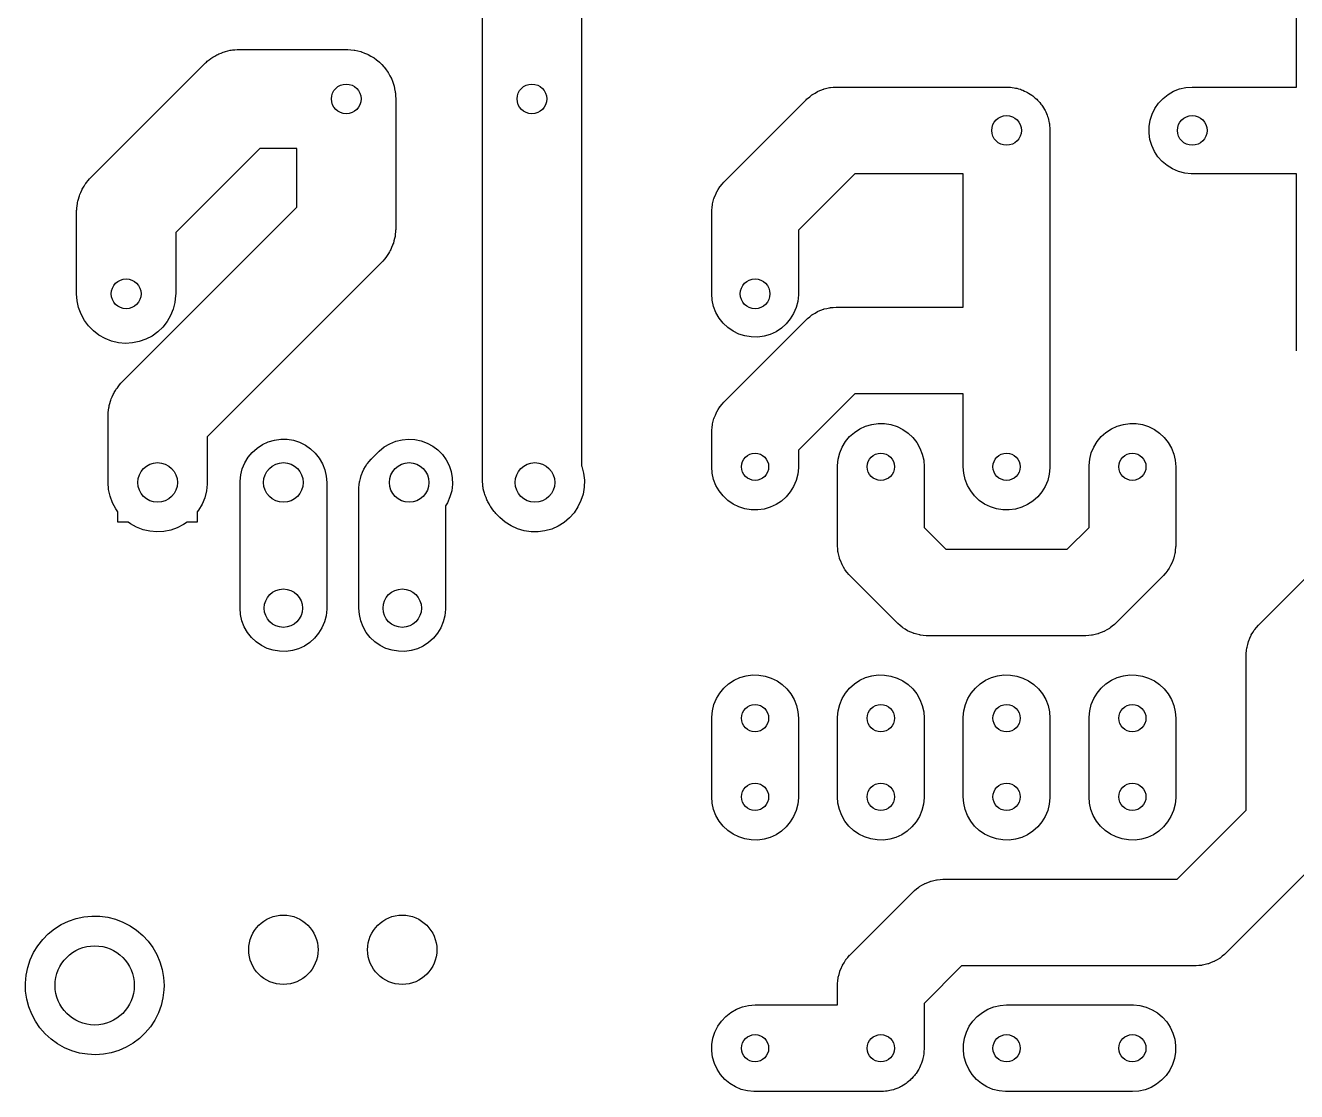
# Model space of a CAD drawing. Extents: x 38 to 261, y -144 to -47.
# Drawn here: x 37.8 to 89.2, y -136.4 to -93.3 of the extents above; entities that cross this region are included whole.
import ezdxf

# ---------------------------------------------------------------- set-up
doc = ezdxf.new("R2010")
doc.units = 0
doc.layers.add('BLACK', color=7, linetype='CONTINUOUS')

msp = doc.modelspace()

# ---------------------------------------------------------------- linework, layer by layer
at = {"layer": 'BLACK', "linetype": 'CONTINUOUS'}
for p, q in [((60.3, -59.824), (60.3, -111.083)), ((56.3, -111.64), (56.3, -60.6524)), ((89.182, -95.786), (89.182, -78.966)), ((45.574, -94.484), (45.6175, -94.4656)), ((45.6175, -94.4656), (45.659, -94.4432)), ((45.659, -94.4432), (45.7474, -94.4106)), ((45.7474, -94.4106), (45.8342, -94.3738)), ((45.8342, -94.3738), (45.8798, -94.3617)), ((45.8798, -94.3617), (45.924, -94.3454)), ((45.924, -94.3454), (46.0161, -94.3256)), ((46.0161, -94.3256), (46.1072, -94.3014)), ((46.1072, -94.3014), (46.1541, -94.2959)), ((46.1541, -94.2959), (46.2002, -94.286)), ((46.2002, -94.286), (46.2942, -94.2793)), ((46.2942, -94.2793), (46.3878, -94.2682)), ((46.3878, -94.2682), (46.4349, -94.2693)), ((46.4349, -94.2693), (46.482, -94.266)), ((46.482, -94.266), (50.8, -94.266)), ((50.8, -94.266), (50.8279, -94.2664)), ((50.8279, -94.2664), (50.8314, -94.2662)), ((50.8314, -94.2662), (50.8349, -94.2665)), ((50.8349, -94.2665), (50.8628, -94.267)), ((50.8628, -94.267), (50.9878, -94.2798)), ((50.9878, -94.2798), (51.1129, -94.2906)), ((51.1129, -94.2906), (51.1282, -94.2942)), ((51.1282, -94.2942), (51.1439, -94.2958)), ((51.1439, -94.2958), (51.2657, -94.3261)), ((51.2657, -94.3261), (51.3881, -94.3544)), ((51.3881, -94.3544), (51.4028, -94.3601)), ((51.4028, -94.3601), (51.418, -94.3639)), ((51.418, -94.3639), (51.5344, -94.411)), ((51.5344, -94.411), (51.6516, -94.4563)), ((51.6516, -94.4563), (51.6653, -94.464)), ((51.6653, -94.464), (51.6799, -94.4699)), ((40.4958, -99.4238), (45.0678, -94.8518)), ((45.0678, -94.8518), (45.1129, -94.8081)), ((45.1129, -94.8081), (45.1495, -94.7783)), ((45.1495, -94.7783), (45.1831, -94.7452)), ((45.1831, -94.7452), (45.2589, -94.6892)), ((45.2589, -94.6892), (45.332, -94.6297)), ((45.332, -94.6297), (45.3724, -94.6054)), ((45.3724, -94.6054), (45.4103, -94.5773)), ((45.4103, -94.5773), (45.4933, -94.5326)), ((45.4933, -94.5326), (45.574, -94.484)), ((51.6799, -94.4699), (51.7884, -94.533)), ((51.7884, -94.533), (51.898, -94.5944)), ((51.898, -94.5944), (51.9106, -94.6039)), ((51.9106, -94.6039), (51.9242, -94.6118)), ((51.9242, -94.6118), (52.0228, -94.6896)), ((52.0228, -94.6896), (52.1226, -94.7658)), ((52.1226, -94.7658), (52.1337, -94.777)), ((52.1337, -94.777), (52.146, -94.7867)), ((52.146, -94.7867), (52.2327, -94.8776)), ((52.2327, -94.8776), (52.3208, -94.9671)), ((52.3208, -94.9671), (52.3302, -94.9798)), ((52.3302, -94.9798), (52.341, -94.9912)), ((52.341, -94.9912), (52.414, -95.0933)), ((52.414, -95.0933), (52.4887, -95.1943)), ((52.4887, -95.1943), (52.4961, -95.2082)), ((52.4961, -95.2082), (52.5053, -95.221)), ((52.5053, -95.221), (52.5632, -95.3324)), ((52.5632, -95.3324), (52.6228, -95.443)), ((52.6228, -95.443), (52.6283, -95.4577)), ((52.6283, -95.4577), (52.6355, -95.4717)), ((52.6355, -95.4717), (52.6771, -95.5902)), ((52.6771, -95.5902), (52.7206, -95.708)), ((52.7206, -95.708), (52.7239, -95.7234)), ((52.7239, -95.7234), (52.7291, -95.7383)), ((52.7291, -95.7383), (52.7536, -95.8614)), ((52.7536, -95.8614), (52.78, -95.9842)), ((52.78, -95.9842), (52.7812, -95.9999)), ((52.7812, -95.9999), (52.7842, -96.0153)), ((69.7328, -96.0284), (69.8312, -95.9699)), ((69.8312, -95.9699), (69.8453, -95.9641)), ((69.8453, -95.9641), (69.8586, -95.9565)), ((69.8586, -95.9565), (69.9653, -95.915)), ((69.9653, -95.915), (70.0712, -95.8717)), ((70.0712, -95.8717), (70.0861, -95.868)), ((70.0861, -95.868), (70.1003, -95.8625)), ((70.1003, -95.8625), (70.212, -95.8372)), ((70.212, -95.8372), (70.3232, -95.81)), ((70.3232, -95.81), (70.3384, -95.8086)), ((70.3384, -95.8086), (70.3533, -95.8052)), ((70.3533, -95.8052), (70.4675, -95.7967)), ((70.4675, -95.7967), (70.5815, -95.7863)), ((70.5815, -95.7863), (70.5967, -95.7871)), ((70.5967, -95.7871), (70.612, -95.786)), ((70.612, -95.786), (77.47, -95.786)), ((77.47, -95.786), (77.5158, -95.7866)), ((77.5158, -95.7866), (77.569, -95.792)), ((77.569, -95.792), (77.6225, -95.7927)), ((77.6225, -95.7927), (77.6979, -95.8049)), ((77.6979, -95.8049), (77.7739, -95.8126)), ((77.7739, -95.8126), (77.8257, -95.8258)), ((77.8257, -95.8258), (77.8785, -95.8344)), ((77.8785, -95.8344), (77.9513, -95.8576)), ((77.9513, -95.8576), (78.0253, -95.8764)), ((78.0253, -95.8764), (78.0746, -95.8971)), ((78.0746, -95.8971), (78.1256, -95.9134)), ((78.1256, -95.9134), (78.1941, -95.9472)), ((78.1941, -95.9472), (78.2645, -95.9767)), ((78.2645, -95.9767), (78.3102, -96.0045)), ((78.3102, -96.0045), (78.3582, -96.0281)), ((83.9914, -96.0852), (84.2166, -95.9565)), ((84.2166, -95.9565), (84.4583, -95.8625)), ((84.4583, -95.8625), (84.7113, -95.8052)), ((84.7113, -95.8052), (84.97, -95.786)), ((84.97, -95.786), (89.182, -95.786)), ((52.7842, -96.0153), (52.7911, -96.1407)), ((52.7911, -96.1407), (52.8, -96.266)), ((52.8, -96.266), (52.8, -101.473)), ((66.0726, -99.6006), (69.3746, -96.2986)), ((69.3746, -96.2986), (69.4074, -96.2666)), ((69.4074, -96.2666), (69.4192, -96.2569)), ((69.4192, -96.2569), (69.4297, -96.2458)), ((69.4297, -96.2458), (69.5196, -96.1749)), ((69.5196, -96.1749), (69.6082, -96.1025)), ((69.6082, -96.1025), (69.6214, -96.0947)), ((69.6214, -96.0947), (69.6334, -96.0852)), ((69.6334, -96.0852), (69.7328, -96.0284)), ((78.3582, -96.0281), (78.4209, -96.0717)), ((78.4209, -96.0717), (78.4862, -96.1113)), ((78.4862, -96.1113), (78.5274, -96.1455)), ((78.5274, -96.1455), (78.5713, -96.176)), ((78.5713, -96.176), (78.6269, -96.2283)), ((78.6269, -96.2283), (78.6857, -96.2772)), ((78.6857, -96.2772), (78.7213, -96.3171)), ((78.7213, -96.3171), (78.7602, -96.3537)), ((78.7602, -96.3537), (78.8075, -96.4137)), ((78.8075, -96.4137), (78.8584, -96.4707)), ((78.8584, -96.4707), (78.8877, -96.5154)), ((78.8877, -96.5154), (78.9208, -96.5574)), ((83.4621, -96.6478), (83.61, -96.4347)), ((83.61, -96.4347), (83.7877, -96.2458)), ((83.7877, -96.2458), (83.9914, -96.0852)), ((78.9208, -96.5574), (78.9587, -96.6237)), ((78.9587, -96.6237), (79.0006, -96.6876)), ((79.0006, -96.6876), (79.023, -96.7362)), ((79.023, -96.7362), (79.0495, -96.7826)), ((79.0495, -96.7826), (79.0772, -96.8538)), ((79.0772, -96.8538), (79.1092, -96.9231)), ((79.1092, -96.9231), (79.1241, -96.9745)), ((79.1241, -96.9745), (79.1435, -97.0243)), ((79.1435, -97.0243), (79.1604, -97.0988)), ((83.2684, -97.1275), (83.3474, -96.8804)), ((83.3474, -96.8804), (83.4621, -96.6478)), ((79.1604, -97.0988), (79.1818, -97.1722)), ((79.1818, -97.1722), (79.189, -97.2252)), ((79.189, -97.2252), (79.2008, -97.2773)), ((79.2008, -97.2773), (79.2064, -97.3535)), ((79.2064, -97.3535), (79.2167, -97.4292)), ((79.2167, -97.4292), (79.216, -97.4827)), ((79.216, -97.4827), (79.22, -97.536)), ((79.22, -97.536), (79.22, -111.125)), ((83.2233, -97.6428), (83.2267, -97.3835)), ((83.2267, -97.3835), (83.2684, -97.1275)), ((83.2582, -97.8998), (83.2233, -97.6428)), ((83.3308, -98.1489), (83.2582, -97.8998)), ((47.3104, -98.266), (43.91, -101.666)), ((48.8, -98.266), (47.3104, -98.266)), ((48.8, -100.645), (48.8, -98.266)), ((83.4394, -98.3844), (83.3308, -98.1489)), ((83.5816, -98.6013), (83.4394, -98.3844)), ((83.7543, -98.7948), (83.5816, -98.6013)), ((83.9538, -98.9607), (83.7543, -98.7948)), ((84.1755, -99.0953), (83.9538, -98.9607)), ((40.3106, -99.6372), (40.3724, -99.566)), ((40.3724, -99.566), (40.4307, -99.492)), ((40.4307, -99.492), (40.4649, -99.4594)), ((40.4649, -99.4594), (40.4958, -99.4238)), ((66.0626, -99.6122), (66.0726, -99.6006)), ((71.3369, -99.286), (69.06, -101.563)), ((75.72, -99.286), (71.3369, -99.286)), ((75.72, -104.676), (75.72, -99.286)), ((84.4147, -99.1956), (84.1755, -99.0953)), ((84.6661, -99.2594), (84.4147, -99.1956)), ((84.9242, -99.2854), (84.6661, -99.2594)), ((84.97, -99.286), (84.9242, -99.2854)), ((89.182, -99.286), (84.97, -99.286)), ((89.182, -106.426), (89.182, -99.286)), ((40.0391, -100.131), (40.0786, -100.045)), ((40.0786, -100.045), (40.1139, -99.9581)), ((40.1139, -99.9581), (40.1376, -99.9173)), ((40.1376, -99.9173), (40.1574, -99.8745)), ((40.1574, -99.8745), (40.2085, -99.7953)), ((40.2085, -99.7953), (40.2558, -99.7138)), ((40.2558, -99.7138), (40.285, -99.6768)), ((40.285, -99.6768), (40.3106, -99.6372)), ((65.7065, -100.149), (65.7507, -100.044)), ((65.7507, -100.044), (65.7587, -100.03)), ((65.7587, -100.03), (65.7648, -100.016)), ((65.7648, -100.016), (65.8259, -99.9196)), ((65.8259, -99.9196), (65.8853, -99.8218)), ((65.8853, -99.8218), (65.8951, -99.81)), ((65.8951, -99.81), (65.9033, -99.7971)), ((65.9033, -99.7971), (65.978, -99.7104)), ((65.978, -99.7104), (66.0512, -99.6223)), ((66.0512, -99.6223), (66.0626, -99.6122)), ((39.9162, -100.681), (39.9302, -100.588)), ((39.9302, -100.588), (39.9398, -100.494)), ((39.9398, -100.494), (39.9512, -100.448)), ((39.9512, -100.448), (39.9582, -100.402)), ((39.9582, -100.402), (39.9852, -100.311)), ((39.9852, -100.311), (40.0079, -100.22)), ((40.0079, -100.22), (40.0256, -100.176)), ((40.0256, -100.176), (40.0391, -100.131)), ((65.5751, -100.648), (65.5866, -100.534)), ((65.5866, -100.534), (65.5904, -100.519)), ((65.5904, -100.519), (65.5922, -100.504)), ((65.5922, -100.504), (65.6223, -100.394)), ((65.6223, -100.394), (65.6504, -100.283)), ((65.6504, -100.283), (65.6564, -100.269)), ((65.6564, -100.269), (65.6604, -100.254)), ((65.6604, -100.254), (65.7065, -100.149)), ((39.91, -100.838), (39.911, -100.775)), ((39.91, -104.14), (39.91, -100.838)), ((39.911, -100.775), (39.9158, -100.728)), ((39.9158, -100.728), (39.9162, -100.681)), ((41.7658, -107.679), (48.8, -100.645)), ((65.56, -100.838), (65.5606, -100.792)), ((65.56, -104.14), (65.56, -100.838)), ((65.5606, -100.792), (65.5621, -100.777)), ((65.5617, -100.762), (65.5751, -100.648)), ((65.5621, -100.777), (65.5617, -100.762)), ((52.7938, -101.63), (52.7798, -101.723)), ((52.7942, -101.583), (52.7938, -101.63)), ((52.799, -101.536), (52.7942, -101.583)), ((52.8, -101.473), (52.799, -101.536)), ((69.06, -101.563), (69.06, -104.14)), ((43.91, -101.666), (43.91, -104.14)), ((52.6844, -102.135), (52.6709, -102.18)), ((52.7021, -102.091), (52.6844, -102.135)), ((52.7248, -102), (52.7021, -102.091)), ((52.7518, -101.909), (52.7248, -102)), ((52.7588, -101.863), (52.7518, -101.909)), ((52.7702, -101.817), (52.7588, -101.863)), ((52.7798, -101.723), (52.7702, -101.817)), ((52.3994, -102.674), (52.3376, -102.745)), ((52.425, -102.634), (52.3994, -102.674)), ((52.4542, -102.597), (52.425, -102.634)), ((52.5015, -102.516), (52.4542, -102.597)), ((52.5526, -102.437), (52.5015, -102.516)), ((52.5724, -102.394), (52.5526, -102.437)), ((52.5961, -102.353), (52.5724, -102.394)), ((52.6314, -102.266), (52.5961, -102.353)), ((52.6709, -102.18), (52.6314, -102.266)), ((52.2142, -102.887), (45.18, -109.921)), ((52.2451, -102.852), (52.2142, -102.887)), ((52.2793, -102.819), (52.2451, -102.852)), ((52.3376, -102.745), (52.2793, -102.819)), ((39.93, -104.422), (39.91, -104.14)), ((43.909, -104.203), (43.8802, -104.484)), ((43.91, -104.14), (43.909, -104.203)), ((65.5792, -104.399), (65.56, -104.14)), ((69.0594, -104.186), (69.0334, -104.444)), ((69.06, -104.14), (69.0594, -104.186)), ((39.9894, -104.698), (39.93, -104.422)), ((40.0872, -104.963), (39.9894, -104.698)), ((43.8802, -104.484), (43.8121, -104.758)), ((65.6365, -104.652), (65.5792, -104.399)), ((65.7305, -104.893), (65.6365, -104.652)), ((68.9696, -104.695), (68.8693, -104.934)), ((69.0334, -104.444), (68.9696, -104.695)), ((70.1003, -104.752), (70.212, -104.727)), ((70.212, -104.727), (70.3232, -104.7)), ((70.3232, -104.7), (70.3384, -104.699)), ((70.3384, -104.699), (70.3533, -104.695)), ((70.3533, -104.695), (70.4675, -104.687)), ((70.4675, -104.687), (70.5815, -104.676)), ((70.5815, -104.676), (70.5967, -104.677)), ((70.5967, -104.677), (70.612, -104.676)), ((70.612, -104.676), (75.72, -104.676)), ((40.2213, -105.212), (40.0872, -104.963)), ((40.3892, -105.439), (40.2213, -105.212)), ((43.7061, -105.02), (43.5642, -105.264)), ((43.8121, -104.758), (43.7061, -105.02)), ((65.8592, -105.119), (65.7305, -104.893)), ((66.0198, -105.322), (65.8592, -105.119)), ((66.0726, -108.491), (69.3746, -105.189)), ((68.7347, -105.156), (68.5688, -105.356)), ((68.8693, -104.934), (68.7347, -105.156)), ((69.3746, -105.189), (69.4074, -105.157)), ((69.4074, -105.157), (69.4192, -105.147)), ((69.4192, -105.147), (69.4297, -105.136)), ((69.4297, -105.136), (69.5196, -105.065)), ((69.5196, -105.065), (69.6082, -104.992)), ((69.6082, -104.992), (69.6214, -104.985)), ((69.6214, -104.985), (69.6334, -104.975)), ((69.6334, -104.975), (69.7328, -104.918)), ((69.7328, -104.918), (69.8312, -104.86)), ((69.8312, -104.86), (69.8453, -104.854)), ((69.8453, -104.854), (69.8586, -104.846)), ((69.8586, -104.846), (69.9653, -104.805)), ((69.9653, -104.805), (70.0712, -104.762)), ((70.0712, -104.762), (70.0861, -104.758)), ((70.0861, -104.758), (70.1003, -104.752)), ((40.5874, -105.64), (40.3892, -105.439)), ((40.812, -105.812), (40.5874, -105.64)), ((43.1848, -105.681), (42.955, -105.845)), ((43.3893, -105.486), (43.1848, -105.681)), ((43.5642, -105.264), (43.3893, -105.486)), ((66.2087, -105.5), (66.0198, -105.322)), ((66.4218, -105.648), (66.2087, -105.5)), ((66.6544, -105.763), (66.4218, -105.648)), ((68.1584, -105.671), (67.9229, -105.779)), ((68.3753, -105.528), (68.1584, -105.671)), ((68.5688, -105.356), (68.3753, -105.528)), ((41.0584, -105.95), (40.812, -105.812)), ((41.3219, -106.052), (41.0584, -105.95)), ((41.5971, -106.115), (41.3219, -106.052)), ((41.8786, -106.14), (41.5971, -106.115)), ((42.1607, -106.124), (41.8786, -106.14)), ((42.4377, -106.069), (42.1607, -106.124)), ((42.7043, -105.976), (42.4377, -106.069)), ((42.955, -105.845), (42.7043, -105.976)), ((66.9015, -105.842), (66.6544, -105.763)), ((67.1575, -105.883), (66.9015, -105.842)), ((67.4168, -105.887), (67.1575, -105.883)), ((67.6738, -105.852), (67.4168, -105.887)), ((67.9229, -105.779), (67.6738, -105.852)), ((89.1831, -106.441), (89.182, -106.426)), ((41.6424, -107.821), (41.7007, -107.747)), ((41.7007, -107.747), (41.7349, -107.714)), ((41.7349, -107.714), (41.7658, -107.679)), ((41.3091, -108.386), (41.3486, -108.3)), ((41.3486, -108.3), (41.3839, -108.213)), ((41.3839, -108.213), (41.4076, -108.172)), ((41.4076, -108.172), (41.4274, -108.129)), ((41.4274, -108.129), (41.4785, -108.05)), ((41.4785, -108.05), (41.5258, -107.969)), ((41.5258, -107.969), (41.555, -107.932)), ((41.555, -107.932), (41.5806, -107.892)), ((41.5806, -107.892), (41.6424, -107.821)), ((71.3369, -108.176), (69.06, -110.453)), ((75.72, -108.176), (71.3369, -108.176)), ((75.72, -111.125), (75.72, -108.176)), ((41.2002, -108.843), (41.2098, -108.749)), ((41.2098, -108.749), (41.2212, -108.703)), ((41.2212, -108.703), (41.2282, -108.657)), ((41.2282, -108.657), (41.2552, -108.566)), ((41.2552, -108.566), (41.2779, -108.475)), ((41.2779, -108.475), (41.2956, -108.431)), ((41.2956, -108.431), (41.3091, -108.386)), ((65.7648, -108.906), (65.8259, -108.81)), ((65.8259, -108.81), (65.8853, -108.712)), ((65.8853, -108.712), (65.8951, -108.7)), ((65.8951, -108.7), (65.9033, -108.687)), ((65.9033, -108.687), (65.978, -108.6)), ((65.978, -108.6), (66.0512, -108.512)), ((66.0512, -108.512), (66.0626, -108.502)), ((66.0626, -108.502), (66.0726, -108.491)), ((41.18, -109.093), (41.181, -109.03)), ((41.18, -111.76), (41.18, -109.093)), ((41.181, -109.03), (41.1858, -108.983)), ((41.1858, -108.983), (41.1862, -108.936)), ((41.1862, -108.936), (41.2002, -108.843)), ((65.5922, -109.394), (65.6223, -109.284)), ((65.6223, -109.284), (65.6504, -109.173)), ((65.6504, -109.173), (65.6564, -109.159)), ((65.6564, -109.159), (65.6604, -109.144)), ((65.6604, -109.144), (65.7065, -109.039)), ((65.7065, -109.039), (65.7507, -108.934)), ((65.7507, -108.934), (65.7587, -108.92)), ((65.7587, -108.92), (65.7648, -108.906)), ((65.56, -109.728), (65.5606, -109.682)), ((65.56, -111.125), (65.56, -109.728)), ((65.5606, -109.682), (65.5621, -109.667)), ((65.5617, -109.652), (65.5751, -109.538)), ((65.5621, -109.667), (65.5617, -109.652)), ((65.5751, -109.538), (65.5866, -109.424)), ((65.5866, -109.424), (65.5904, -109.409)), ((65.5904, -109.409), (65.5922, -109.394)), ((71.1312, -109.909), (71.3247, -109.737)), ((71.3247, -109.737), (71.5416, -109.594)), ((71.5416, -109.594), (71.7771, -109.486)), ((71.7771, -109.486), (72.0262, -109.413)), ((72.0262, -109.413), (72.2832, -109.378)), ((72.2832, -109.378), (72.5425, -109.382)), ((72.5425, -109.382), (72.7985, -109.423)), ((72.7985, -109.423), (73.0456, -109.502)), ((73.0456, -109.502), (73.2782, -109.617)), ((73.2782, -109.617), (73.4913, -109.765)), ((73.4913, -109.765), (73.6802, -109.943)), ((81.2912, -109.909), (81.4847, -109.737)), ((81.4847, -109.737), (81.7016, -109.594)), ((81.7016, -109.594), (81.9371, -109.486)), ((81.9371, -109.486), (82.1862, -109.413)), ((82.1862, -109.413), (82.4432, -109.378)), ((82.4432, -109.378), (82.7025, -109.382)), ((82.7025, -109.382), (82.9585, -109.423)), ((82.9585, -109.423), (83.2056, -109.502)), ((83.2056, -109.502), (83.4382, -109.617)), ((83.4382, -109.617), (83.6513, -109.765)), ((83.6513, -109.765), (83.8402, -109.943)), ((45.18, -109.921), (45.18, -111.76)), ((47.0012, -110.544), (47.1947, -110.372)), ((47.1947, -110.372), (47.4116, -110.229)), ((47.4116, -110.229), (47.6471, -110.121)), ((47.6471, -110.121), (47.8962, -110.048)), ((47.8962, -110.048), (48.1532, -110.013)), ((48.1532, -110.013), (48.4125, -110.017)), ((48.4125, -110.017), (48.6685, -110.058)), ((48.6685, -110.058), (48.9156, -110.137)), ((48.9156, -110.137), (49.1482, -110.252)), ((49.1482, -110.252), (49.3613, -110.4)), ((52.1354, -110.491), (52.3362, -110.326)), ((52.3362, -110.326), (52.5592, -110.194)), ((52.5592, -110.194), (52.7992, -110.096)), ((52.7992, -110.096), (53.0512, -110.034)), ((53.0512, -110.034), (53.3095, -110.01)), ((53.3095, -110.01), (53.5684, -110.025)), ((53.5684, -110.025), (53.8224, -110.078)), ((53.8224, -110.078), (54.0657, -110.168)), ((54.0657, -110.168), (54.2931, -110.292)), ((54.2931, -110.292), (54.4996, -110.449)), ((70.7304, -110.57), (70.8307, -110.331)), ((70.8307, -110.331), (70.9653, -110.109)), ((70.9653, -110.109), (71.1312, -109.909)), ((73.6802, -109.943), (73.8408, -110.146)), ((73.8408, -110.146), (73.9695, -110.372)), ((73.9695, -110.372), (74.0635, -110.613)), ((80.8904, -110.57), (80.9907, -110.331)), ((80.9907, -110.331), (81.1253, -110.109)), ((81.1253, -110.109), (81.2912, -109.909)), ((83.8402, -109.943), (84.0008, -110.146)), ((84.0008, -110.146), (84.1295, -110.372)), ((84.1295, -110.372), (84.2235, -110.613)), ((46.7007, -110.966), (46.8353, -110.744)), ((46.8353, -110.744), (47.0012, -110.544)), ((49.3613, -110.4), (49.5502, -110.578)), ((49.5502, -110.578), (49.7108, -110.781)), ((49.7108, -110.781), (49.8395, -111.007)), ((51.728, -110.912), (51.8012, -110.824)), ((51.8012, -110.824), (51.8126, -110.814)), ((51.8126, -110.814), (51.8226, -110.803)), ((51.8226, -110.803), (52.1026, -110.523)), ((52.1026, -110.523), (52.1354, -110.491)), ((54.4996, -110.449), (54.6806, -110.635)), ((54.6806, -110.635), (54.8321, -110.846)), ((54.8321, -110.846), (54.9509, -111.076)), ((69.06, -110.453), (69.06, -111.125)), ((70.6406, -111.079), (70.6666, -110.821)), ((70.6666, -110.821), (70.7304, -110.57)), ((74.0635, -110.613), (74.1208, -110.866)), ((74.1208, -110.866), (74.14, -111.125)), ((80.8006, -111.079), (80.8266, -110.821)), ((80.8266, -110.821), (80.8904, -110.57)), ((84.2235, -110.613), (84.2808, -110.866)), ((84.2808, -110.866), (84.3, -111.125)), ((46.5366, -111.456), (46.6004, -111.205)), ((46.6004, -111.205), (46.7007, -110.966)), ((49.8395, -111.007), (49.9335, -111.248)), ((49.9335, -111.248), (49.9908, -111.501)), ((51.4104, -111.456), (51.4565, -111.351)), ((51.4565, -111.351), (51.5007, -111.246)), ((51.5007, -111.246), (51.5087, -111.232)), ((51.5087, -111.232), (51.5148, -111.218)), ((51.5148, -111.218), (51.5759, -111.122)), ((51.5759, -111.122), (51.6353, -111.024)), ((51.6353, -111.024), (51.6451, -111.012)), ((51.6451, -111.012), (51.6533, -110.999)), ((51.6533, -110.999), (51.728, -110.912)), ((54.9509, -111.076), (55.0343, -111.322)), ((55.0343, -111.322), (55.0804, -111.577)), ((60.3, -111.083), (60.3122, -111.112)), ((60.3122, -111.112), (60.3846, -111.385)), ((60.3846, -111.385), (60.4178, -111.666)), ((65.5792, -111.384), (65.56, -111.125)), ((65.6365, -111.637), (65.5792, -111.384)), ((69.0594, -111.171), (69.0334, -111.429)), ((69.06, -111.125), (69.0594, -111.171)), ((70.64, -111.125), (70.6406, -111.079)), ((70.64, -114.3), (70.64, -111.125)), ((74.14, -111.125), (74.14, -113.575)), ((75.7392, -111.384), (75.72, -111.125)), ((75.7965, -111.637), (75.7392, -111.384)), ((79.2194, -111.171), (79.1934, -111.429)), ((79.22, -111.125), (79.2194, -111.171)), ((80.8, -111.125), (80.8006, -111.079)), ((80.8, -113.575), (80.8, -111.125)), ((84.3, -111.125), (84.3, -114.3)), ((41.2, -112.042), (41.18, -111.76)), ((45.179, -111.823), (45.1502, -112.104)), ((45.18, -111.76), (45.179, -111.823)), ((46.51, -111.76), (46.5106, -111.714)), ((46.51, -116.84), (46.51, -111.76)), ((46.5106, -111.714), (46.5366, -111.456)), ((49.9908, -111.501), (50.01, -111.76)), ((50.01, -111.76), (50.01, -116.84)), ((51.3117, -111.964), (51.3251, -111.85)), ((51.3251, -111.85), (51.3366, -111.736)), ((51.3366, -111.736), (51.3404, -111.721)), ((51.3404, -111.721), (51.3422, -111.706)), ((51.3422, -111.706), (51.3723, -111.596)), ((51.3723, -111.596), (51.4004, -111.485)), ((51.4004, -111.485), (51.4064, -111.471)), ((51.4064, -111.471), (51.4104, -111.456)), ((55.0883, -111.836), (55.0578, -112.094)), ((55.0804, -111.577), (55.0883, -111.836)), ((56.3033, -111.687), (56.3, -111.64)), ((56.3022, -111.734), (56.3033, -111.687)), ((56.3133, -111.828), (56.3022, -111.734)), ((56.32, -111.922), (56.3133, -111.828)), ((56.3299, -111.968), (56.32, -111.922)), ((60.4178, -111.666), (60.4111, -111.948)), ((65.7305, -111.878), (65.6365, -111.637)), ((65.8592, -112.104), (65.7305, -111.878)), ((68.8693, -111.919), (68.7347, -112.141)), ((68.9696, -111.68), (68.8693, -111.919)), ((69.0334, -111.429), (68.9696, -111.68)), ((75.8905, -111.878), (75.7965, -111.637)), ((76.0192, -112.104), (75.8905, -111.878)), ((79.0293, -111.919), (78.8947, -112.141)), ((79.1296, -111.68), (79.0293, -111.919)), ((79.1934, -111.429), (79.1296, -111.68)), ((41.2594, -112.318), (41.2, -112.042)), ((41.3572, -112.583), (41.2594, -112.318)), ((45.0821, -112.378), (44.9761, -112.64)), ((45.1502, -112.104), (45.0821, -112.378)), ((51.31, -112.04), (51.3106, -111.994)), ((51.31, -116.84), (51.31, -112.04)), ((51.3106, -111.994), (51.3121, -111.979)), ((51.3121, -111.979), (51.3117, -111.964)), ((54.9896, -112.344), (54.8852, -112.582)), ((55.0578, -112.094), (54.9896, -112.344)), ((56.3354, -112.015), (56.3299, -111.968)), ((56.3596, -112.106), (56.3354, -112.015)), ((56.3794, -112.198), (56.3596, -112.106)), ((56.3957, -112.242), (56.3794, -112.198)), ((56.4078, -112.288), (56.3957, -112.242)), ((56.4446, -112.375), (56.4078, -112.288)), ((56.4772, -112.463), (56.4446, -112.375)), ((60.3647, -112.227), (60.2796, -112.496)), ((60.4111, -111.948), (60.3647, -112.227)), ((66.0198, -112.307), (65.8592, -112.104)), ((66.2087, -112.485), (66.0198, -112.307)), ((68.5688, -112.341), (68.3753, -112.513)), ((68.7347, -112.141), (68.5688, -112.341)), ((76.1798, -112.307), (76.0192, -112.104)), ((76.3687, -112.485), (76.1798, -112.307)), ((78.7288, -112.341), (78.5353, -112.513)), ((78.8947, -112.141), (78.7288, -112.341)), ((41.4913, -112.832), (41.3572, -112.583)), ((41.58, -112.952), (41.4913, -112.832)), ((44.8342, -112.884), (44.78, -112.953)), ((44.9761, -112.64), (44.8342, -112.884)), ((54.8852, -112.582), (54.81, -112.701)), ((54.81, -112.701), (54.81, -116.84)), ((56.4996, -112.505), (56.4772, -112.463)), ((56.518, -112.548), (56.4996, -112.505)), ((56.5666, -112.629), (56.518, -112.548)), ((56.6113, -112.712), (56.5666, -112.629)), ((56.6394, -112.75), (56.6113, -112.712)), ((56.6637, -112.79), (56.6394, -112.75)), ((56.7232, -112.863), (56.6637, -112.79)), ((56.7792, -112.939), (56.7232, -112.863)), ((56.8123, -112.973), (56.7792, -112.939)), ((60.1573, -112.751), (60.0003, -112.986)), ((60.2796, -112.496), (60.1573, -112.751)), ((66.4218, -112.633), (66.2087, -112.485)), ((66.6544, -112.748), (66.4218, -112.633)), ((66.9015, -112.827), (66.6544, -112.748)), ((67.1575, -112.868), (66.9015, -112.827)), ((67.4168, -112.872), (67.1575, -112.868)), ((67.6738, -112.837), (67.4168, -112.872)), ((67.9229, -112.764), (67.6738, -112.837)), ((68.1584, -112.656), (67.9229, -112.764)), ((68.3753, -112.513), (68.1584, -112.656)), ((76.5818, -112.633), (76.3687, -112.485)), ((76.8144, -112.748), (76.5818, -112.633)), ((77.0615, -112.827), (76.8144, -112.748)), ((77.3175, -112.868), (77.0615, -112.827)), ((77.5768, -112.872), (77.3175, -112.868)), ((77.8338, -112.837), (77.5768, -112.872)), ((78.0829, -112.764), (77.8338, -112.837)), ((78.3184, -112.656), (78.0829, -112.764)), ((78.5353, -112.513), (78.3184, -112.656)), ((41.58, -113.36), (41.58, -112.952)), ((41.9881, -113.36), (41.58, -113.36)), ((42.082, -113.432), (41.9881, -113.36)), ((42.3284, -113.57), (42.082, -113.432)), ((44.3723, -113.36), (44.225, -113.465)), ((44.78, -113.36), (44.3723, -113.36)), ((44.78, -112.953), (44.78, -113.36)), ((56.8421, -113.009), (56.8123, -112.973)), ((56.8858, -113.054), (56.8421, -113.009)), ((57.0058, -113.174), (56.8858, -113.054)), ((57.2192, -113.359), (57.0058, -113.174)), ((57.4565, -113.513), (57.2192, -113.359)), ((59.5956, -113.378), (59.3559, -113.528)), ((59.8118, -113.196), (59.5956, -113.378)), ((60.0003, -112.986), (59.8118, -113.196)), ((42.5919, -113.672), (42.3284, -113.57)), ((42.8671, -113.735), (42.5919, -113.672)), ((43.1486, -113.76), (42.8671, -113.735)), ((43.4307, -113.744), (43.1486, -113.76)), ((43.7077, -113.689), (43.4307, -113.744)), ((43.9743, -113.596), (43.7077, -113.689)), ((44.225, -113.465), (43.9743, -113.596)), ((57.713, -113.631), (57.4565, -113.513)), ((57.9837, -113.712), (57.713, -113.631)), ((58.2631, -113.754), (57.9837, -113.712)), ((58.5456, -113.756), (58.2631, -113.754)), ((58.8256, -113.718), (58.5456, -113.756)), ((59.0975, -113.642), (58.8256, -113.718)), ((59.3559, -113.528), (59.0975, -113.642)), ((74.14, -113.575), (75.0199, -114.455)), ((79.9201, -114.455), (80.8, -113.575)), ((70.6411, -114.315), (70.64, -114.3)), ((70.6403, -114.331), (70.6411, -114.315)), ((70.6507, -114.445), (70.6403, -114.331)), ((70.6592, -114.559), (70.6507, -114.445)), ((75.0199, -114.455), (79.9201, -114.455)), ((84.2983, -114.376), (84.2849, -114.49)), ((84.2994, -114.346), (84.2979, -114.361)), ((84.2979, -114.361), (84.2983, -114.376)), ((84.3, -114.3), (84.2994, -114.346)), ((70.6626, -114.574), (70.6592, -114.559)), ((70.664, -114.589), (70.6626, -114.574)), ((70.6912, -114.7), (70.664, -114.589)), ((70.7165, -114.812), (70.6912, -114.7)), ((70.722, -114.826), (70.7165, -114.812)), ((70.7257, -114.841), (70.722, -114.826)), ((70.769, -114.947), (70.7257, -114.841)), ((70.8105, -115.053), (70.769, -114.947)), ((84.1535, -114.989), (84.1093, -115.094)), ((84.1996, -114.884), (84.1535, -114.989)), ((84.2036, -114.869), (84.1996, -114.884)), ((84.2096, -114.855), (84.2036, -114.869)), ((84.2377, -114.744), (84.2096, -114.855)), ((84.2678, -114.634), (84.2377, -114.744)), ((84.2696, -114.619), (84.2678, -114.634)), ((84.2734, -114.604), (84.2696, -114.619)), ((84.2849, -114.49), (84.2734, -114.604)), ((70.8181, -115.067), (70.8105, -115.053)), ((70.8239, -115.081), (70.8181, -115.067)), ((70.8824, -115.179), (70.8239, -115.081)), ((70.9392, -115.279), (70.8824, -115.179)), ((70.9487, -115.291), (70.9392, -115.279)), ((70.9565, -115.304), (70.9487, -115.291)), ((71.0289, -115.392), (70.9565, -115.304)), ((71.0998, -115.482), (71.0289, -115.392)), ((71.1109, -115.493), (71.0998, -115.482)), ((71.1206, -115.505), (71.1109, -115.493)), ((71.1526, -115.537), (71.1206, -115.505)), ((83.8088, -115.516), (83.7974, -115.526)), ((83.882, -115.428), (83.8088, -115.516)), ((83.9567, -115.341), (83.882, -115.428)), ((83.9649, -115.328), (83.9567, -115.341)), ((83.9747, -115.316), (83.9649, -115.328)), ((84.0341, -115.218), (83.9747, -115.316)), ((84.0952, -115.122), (84.0341, -115.218)), ((84.1013, -115.108), (84.0952, -115.122)), ((84.1093, -115.094), (84.1013, -115.108)), ((73.0576, -117.442), (71.1526, -115.537)), ((83.7874, -115.537), (81.8824, -117.442)), ((83.7974, -115.526), (83.7874, -115.537)), ((87.6626, -117.508), (89.5676, -115.603)), ((46.5292, -117.099), (46.51, -116.84)), ((50.0094, -116.886), (49.9834, -117.144)), ((50.01, -116.84), (50.0094, -116.886)), ((51.3292, -117.099), (51.31, -116.84)), ((54.8094, -116.886), (54.7834, -117.144)), ((54.81, -116.84), (54.8094, -116.886)), ((46.5865, -117.352), (46.5292, -117.099)), ((46.6805, -117.593), (46.5865, -117.352)), ((49.9196, -117.395), (49.8193, -117.634)), ((49.9834, -117.144), (49.9196, -117.395)), ((51.3865, -117.352), (51.3292, -117.099)), ((51.4805, -117.593), (51.3865, -117.352)), ((54.7196, -117.395), (54.6193, -117.634)), ((54.7834, -117.144), (54.7196, -117.395)), ((73.0692, -117.452), (73.0576, -117.442)), ((73.0793, -117.464), (73.0692, -117.452)), ((73.1674, -117.537), (73.0793, -117.464)), ((73.2541, -117.612), (73.1674, -117.537)), ((81.7374, -117.566), (81.6488, -117.639)), ((81.8273, -117.495), (81.7374, -117.566)), ((81.8378, -117.484), (81.8273, -117.495)), ((81.8496, -117.474), (81.8378, -117.484)), ((81.8824, -117.442), (81.8496, -117.474)), ((87.568, -117.617), (87.6412, -117.529)), ((87.6412, -117.529), (87.6526, -117.519)), ((87.6526, -117.519), (87.6626, -117.508)), ((46.8092, -117.819), (46.6805, -117.593)), ((46.9698, -118.022), (46.8092, -117.819)), ((47.1587, -118.2), (46.9698, -118.022)), ((49.5188, -118.056), (49.3253, -118.228)), ((49.6847, -117.856), (49.5188, -118.056)), ((49.8193, -117.634), (49.6847, -117.856)), ((51.6092, -117.819), (51.4805, -117.593)), ((51.7698, -118.022), (51.6092, -117.819)), ((51.9587, -118.2), (51.7698, -118.022)), ((54.3188, -118.056), (54.1253, -118.228)), ((54.4847, -117.856), (54.3188, -118.056)), ((54.6193, -117.634), (54.4847, -117.856)), ((73.267, -117.62), (73.2541, -117.612)), ((73.2788, -117.63), (73.267, -117.62)), ((73.3766, -117.689), (73.2788, -117.63)), ((73.4734, -117.75), (73.3766, -117.689)), ((73.4874, -117.756), (73.4734, -117.75)), ((73.5005, -117.764), (73.4874, -117.756)), ((73.6061, -117.809), (73.5005, -117.764)), ((73.7108, -117.855), (73.6061, -117.809)), ((73.7256, -117.859), (73.7108, -117.855)), ((73.7397, -117.865), (73.7256, -117.859)), ((73.8507, -117.893), (73.7397, -117.865)), ((73.9611, -117.923), (73.8507, -117.893)), ((73.9763, -117.925), (73.9611, -117.923)), ((73.9911, -117.928), (73.9763, -117.925)), ((74.105, -117.94), (73.9911, -117.928)), ((74.2187, -117.953), (74.105, -117.94)), ((74.234, -117.953), (74.2187, -117.953)), ((74.2492, -117.954), (74.234, -117.953)), ((74.295, -117.955), (74.2492, -117.954)), ((80.645, -117.955), (74.295, -117.955)), ((80.6603, -117.954), (80.645, -117.955)), ((80.6755, -117.955), (80.6603, -117.954)), ((80.7895, -117.944), (80.6755, -117.955)), ((80.9037, -117.936), (80.7895, -117.944)), ((80.9186, -117.932), (80.9037, -117.936)), ((80.9338, -117.931), (80.9186, -117.932)), ((81.045, -117.904), (80.9338, -117.931)), ((81.1566, -117.879), (81.045, -117.904)), ((81.1709, -117.873), (81.1566, -117.879)), ((81.1858, -117.869), (81.1709, -117.873)), ((81.2917, -117.826), (81.1858, -117.869)), ((81.3984, -117.785), (81.2917, -117.826)), ((81.4117, -117.777), (81.3984, -117.785)), ((81.4258, -117.771), (81.4117, -117.777)), ((81.5242, -117.713), (81.4258, -117.771)), ((81.6236, -117.656), (81.5242, -117.713)), ((81.6356, -117.646), (81.6236, -117.656)), ((81.6488, -117.639), (81.6356, -117.646)), ((87.2504, -118.161), (87.2965, -118.056)), ((87.2965, -118.056), (87.3407, -117.951)), ((87.3407, -117.951), (87.3487, -117.937)), ((87.3487, -117.937), (87.3548, -117.923)), ((87.3548, -117.923), (87.4159, -117.827)), ((87.4159, -117.827), (87.4753, -117.729)), ((87.4753, -117.729), (87.4851, -117.717)), ((87.4851, -117.717), (87.4933, -117.704)), ((87.4933, -117.704), (87.568, -117.617)), ((47.3718, -118.348), (47.1587, -118.2)), ((47.6044, -118.463), (47.3718, -118.348)), ((47.8515, -118.542), (47.6044, -118.463)), ((48.1075, -118.583), (47.8515, -118.542)), ((48.3668, -118.587), (48.1075, -118.583)), ((48.6238, -118.552), (48.3668, -118.587)), ((48.8729, -118.479), (48.6238, -118.552)), ((49.1084, -118.371), (48.8729, -118.479)), ((49.3253, -118.228), (49.1084, -118.371)), ((52.1718, -118.348), (51.9587, -118.2)), ((52.4044, -118.463), (52.1718, -118.348)), ((52.6515, -118.542), (52.4044, -118.463)), ((52.9075, -118.583), (52.6515, -118.542)), ((53.1668, -118.587), (52.9075, -118.583)), ((53.4238, -118.552), (53.1668, -118.587)), ((53.6729, -118.479), (53.4238, -118.552)), ((53.9084, -118.371), (53.6729, -118.479)), ((54.1253, -118.228), (53.9084, -118.371)), ((87.1517, -118.669), (87.1651, -118.555)), ((87.1651, -118.555), (87.1766, -118.441)), ((87.1766, -118.441), (87.1804, -118.426)), ((87.1804, -118.426), (87.1822, -118.411)), ((87.1822, -118.411), (87.2123, -118.301)), ((87.2123, -118.301), (87.2404, -118.19)), ((87.2404, -118.19), (87.2464, -118.176)), ((87.2464, -118.176), (87.2504, -118.161)), ((87.15, -118.745), (87.1506, -118.699)), ((87.15, -125.005), (87.15, -118.745)), ((87.1506, -118.699), (87.1521, -118.684)), ((87.1521, -118.684), (87.1517, -118.669)), ((66.6971, -119.646), (66.9462, -119.573)), ((66.9462, -119.573), (67.2032, -119.538)), ((67.2032, -119.538), (67.4625, -119.542)), ((67.4625, -119.542), (67.7185, -119.583)), ((67.7185, -119.583), (67.9656, -119.662)), ((71.7771, -119.646), (72.0262, -119.573)), ((72.0262, -119.573), (72.2832, -119.538)), ((72.2832, -119.538), (72.5425, -119.542)), ((72.5425, -119.542), (72.7985, -119.583)), ((72.7985, -119.583), (73.0456, -119.662)), ((76.8571, -119.646), (77.1062, -119.573)), ((77.1062, -119.573), (77.3632, -119.538)), ((77.3632, -119.538), (77.6225, -119.542)), ((77.6225, -119.542), (77.8785, -119.583)), ((77.8785, -119.583), (78.1256, -119.662)), ((81.9371, -119.646), (82.1862, -119.573)), ((82.1862, -119.573), (82.4432, -119.538)), ((82.4432, -119.538), (82.7025, -119.542)), ((82.7025, -119.542), (82.9585, -119.583)), ((82.9585, -119.583), (83.2056, -119.662)), ((65.8853, -120.269), (66.0512, -120.069)), ((66.0512, -120.069), (66.2447, -119.897)), ((66.2447, -119.897), (66.4616, -119.754)), ((66.4616, -119.754), (66.6971, -119.646)), ((67.9656, -119.662), (68.1982, -119.777)), ((68.1982, -119.777), (68.4113, -119.925)), ((68.4113, -119.925), (68.6002, -120.103)), ((68.6002, -120.103), (68.7608, -120.306)), ((70.9653, -120.269), (71.1312, -120.069)), ((71.1312, -120.069), (71.3247, -119.897)), ((71.3247, -119.897), (71.5416, -119.754)), ((71.5416, -119.754), (71.7771, -119.646)), ((73.0456, -119.662), (73.2782, -119.777)), ((73.2782, -119.777), (73.4913, -119.925)), ((73.4913, -119.925), (73.6802, -120.103)), ((73.6802, -120.103), (73.8408, -120.306)), ((76.0453, -120.269), (76.2112, -120.069)), ((76.2112, -120.069), (76.4047, -119.897)), ((76.4047, -119.897), (76.6216, -119.754)), ((76.6216, -119.754), (76.8571, -119.646)), ((78.1256, -119.662), (78.3582, -119.777)), ((78.3582, -119.777), (78.5713, -119.925)), ((78.5713, -119.925), (78.7602, -120.103)), ((78.7602, -120.103), (78.9208, -120.306)), ((81.1253, -120.269), (81.2912, -120.069)), ((81.2912, -120.069), (81.4847, -119.897)), ((81.4847, -119.897), (81.7016, -119.754)), ((81.7016, -119.754), (81.9371, -119.646)), ((83.2056, -119.662), (83.4382, -119.777)), ((83.4382, -119.777), (83.6513, -119.925)), ((83.6513, -119.925), (83.8402, -120.103)), ((83.8402, -120.103), (84.0008, -120.306)), ((65.6504, -120.73), (65.7507, -120.491)), ((65.7507, -120.491), (65.8853, -120.269)), ((68.7608, -120.306), (68.8895, -120.532)), ((68.8895, -120.532), (68.9835, -120.773)), ((70.7304, -120.73), (70.8307, -120.491)), ((70.8307, -120.491), (70.9653, -120.269)), ((73.8408, -120.306), (73.9695, -120.532)), ((73.9695, -120.532), (74.0635, -120.773)), ((75.8104, -120.73), (75.9107, -120.491)), ((75.9107, -120.491), (76.0453, -120.269)), ((78.9208, -120.306), (79.0495, -120.532)), ((79.0495, -120.532), (79.1435, -120.773)), ((80.8904, -120.73), (80.9907, -120.491)), ((80.9907, -120.491), (81.1253, -120.269)), ((84.0008, -120.306), (84.1295, -120.532)), ((84.1295, -120.532), (84.2235, -120.773)), ((65.5606, -121.239), (65.5866, -120.981)), ((65.5866, -120.981), (65.6504, -120.73)), ((68.9835, -120.773), (69.0408, -121.026)), ((69.0408, -121.026), (69.06, -121.285)), ((70.6406, -121.239), (70.6666, -120.981)), ((70.6666, -120.981), (70.7304, -120.73)), ((74.0635, -120.773), (74.1208, -121.026)), ((74.1208, -121.026), (74.14, -121.285)), ((75.7206, -121.239), (75.7466, -120.981)), ((75.7466, -120.981), (75.8104, -120.73)), ((79.1435, -120.773), (79.2008, -121.026)), ((79.2008, -121.026), (79.22, -121.285)), ((80.8006, -121.239), (80.8266, -120.981)), ((80.8266, -120.981), (80.8904, -120.73)), ((84.2235, -120.773), (84.2808, -121.026)), ((84.2808, -121.026), (84.3, -121.285)), ((65.56, -121.285), (65.5606, -121.239)), ((65.56, -124.46), (65.56, -121.285)), ((69.06, -121.285), (69.06, -124.46)), ((70.64, -121.285), (70.6406, -121.239)), ((70.64, -124.46), (70.64, -121.285)), ((74.14, -121.285), (74.14, -124.46)), ((75.72, -121.285), (75.7206, -121.239)), ((75.72, -124.46), (75.72, -121.285)), ((79.22, -121.285), (79.22, -124.46)), ((80.8, -121.285), (80.8006, -121.239)), ((80.8, -124.46), (80.8, -121.285)), ((84.3, -121.285), (84.3, -124.46)), ((65.5792, -124.719), (65.56, -124.46)), ((65.6365, -124.972), (65.5792, -124.719)), ((69.0594, -124.506), (69.0334, -124.764)), ((69.06, -124.46), (69.0594, -124.506)), ((70.6592, -124.719), (70.64, -124.46)), ((70.7165, -124.972), (70.6592, -124.719)), ((74.1394, -124.506), (74.1134, -124.764)), ((74.14, -124.46), (74.1394, -124.506)), ((75.7392, -124.719), (75.72, -124.46)), ((75.7965, -124.972), (75.7392, -124.719)), ((79.2194, -124.506), (79.1934, -124.764)), ((79.22, -124.46), (79.2194, -124.506)), ((80.8192, -124.719), (80.8, -124.46)), ((80.8765, -124.972), (80.8192, -124.719)), ((84.2994, -124.506), (84.2734, -124.764)), ((84.3, -124.46), (84.2994, -124.506)), ((65.7305, -125.213), (65.6365, -124.972)), ((65.8592, -125.439), (65.7305, -125.213)), ((68.8693, -125.254), (68.7347, -125.476)), ((68.9696, -125.015), (68.8693, -125.254)), ((69.0334, -124.764), (68.9696, -125.015)), ((70.8105, -125.213), (70.7165, -124.972)), ((70.9392, -125.439), (70.8105, -125.213)), ((73.9493, -125.254), (73.8147, -125.476)), ((74.0496, -125.015), (73.9493, -125.254)), ((74.1134, -124.764), (74.0496, -125.015)), ((75.8905, -125.213), (75.7965, -124.972)), ((76.0192, -125.439), (75.8905, -125.213)), ((79.0293, -125.254), (78.8947, -125.476)), ((79.1296, -125.015), (79.0293, -125.254)), ((79.1934, -124.764), (79.1296, -125.015)), ((80.9705, -125.213), (80.8765, -124.972)), ((81.0992, -125.439), (80.9705, -125.213)), ((84.1093, -125.254), (83.9747, -125.476)), ((84.2096, -125.015), (84.1093, -125.254)), ((84.2734, -124.764), (84.2096, -125.015)), ((84.3651, -127.79), (87.15, -125.005)), ((66.0198, -125.642), (65.8592, -125.439)), ((66.2087, -125.82), (66.0198, -125.642)), ((68.5688, -125.676), (68.3753, -125.848)), ((68.7347, -125.476), (68.5688, -125.676)), ((71.0998, -125.642), (70.9392, -125.439)), ((71.2887, -125.82), (71.0998, -125.642)), ((73.6488, -125.676), (73.4553, -125.848)), ((73.8147, -125.476), (73.6488, -125.676)), ((76.1798, -125.642), (76.0192, -125.439)), ((76.3687, -125.82), (76.1798, -125.642)), ((78.7288, -125.676), (78.5353, -125.848)), ((78.8947, -125.476), (78.7288, -125.676)), ((81.2598, -125.642), (81.0992, -125.439)), ((81.4487, -125.82), (81.2598, -125.642)), ((83.8088, -125.676), (83.6153, -125.848)), ((83.9747, -125.476), (83.8088, -125.676)), ((66.4218, -125.968), (66.2087, -125.82)), ((66.6544, -126.083), (66.4218, -125.968)), ((66.9015, -126.162), (66.6544, -126.083)), ((67.1575, -126.203), (66.9015, -126.162)), ((67.4168, -126.207), (67.1575, -126.203)), ((67.6738, -126.172), (67.4168, -126.207)), ((67.9229, -126.099), (67.6738, -126.172)), ((68.1584, -125.991), (67.9229, -126.099)), ((68.3753, -125.848), (68.1584, -125.991)), ((71.5018, -125.968), (71.2887, -125.82)), ((71.7344, -126.083), (71.5018, -125.968)), ((71.9815, -126.162), (71.7344, -126.083)), ((72.2375, -126.203), (71.9815, -126.162)), ((72.4968, -126.207), (72.2375, -126.203)), ((72.7538, -126.172), (72.4968, -126.207)), ((73.0029, -126.099), (72.7538, -126.172)), ((73.2384, -125.991), (73.0029, -126.099)), ((73.4553, -125.848), (73.2384, -125.991)), ((76.5818, -125.968), (76.3687, -125.82)), ((76.8144, -126.083), (76.5818, -125.968)), ((77.0615, -126.162), (76.8144, -126.083)), ((77.3175, -126.203), (77.0615, -126.162)), ((77.5768, -126.207), (77.3175, -126.203)), ((77.8338, -126.172), (77.5768, -126.207)), ((78.0829, -126.099), (77.8338, -126.172)), ((78.3184, -125.991), (78.0829, -126.099)), ((78.5353, -125.848), (78.3184, -125.991)), ((81.6618, -125.968), (81.4487, -125.82)), ((81.8944, -126.083), (81.6618, -125.968)), ((82.1415, -126.162), (81.8944, -126.083)), ((82.3975, -126.203), (82.1415, -126.162)), ((82.6568, -126.207), (82.3975, -126.203)), ((82.9138, -126.172), (82.6568, -126.207)), ((83.1629, -126.099), (82.9138, -126.172)), ((83.3984, -125.991), (83.1629, -126.099)), ((83.6153, -125.848), (83.3984, -125.991)), ((90.1374, -126.967), (86.3274, -130.777)), ((74.53, -127.841), (74.6412, -127.814)), ((74.6412, -127.814), (74.6564, -127.813)), ((74.6564, -127.813), (74.6713, -127.809)), ((74.6713, -127.809), (74.7855, -127.801)), ((74.7855, -127.801), (74.8995, -127.79)), ((74.8995, -127.79), (74.9147, -127.791)), ((74.9147, -127.791), (74.93, -127.79)), ((74.93, -127.79), (84.3651, -127.79)), ((71.1526, -130.843), (73.6926, -128.303)), ((73.6926, -128.303), (73.7254, -128.271)), ((73.7254, -128.271), (73.7372, -128.261)), ((73.7372, -128.261), (73.7477, -128.25)), ((73.7477, -128.25), (73.8376, -128.179)), ((73.8376, -128.179), (73.9262, -128.106)), ((73.9262, -128.106), (73.9394, -128.099)), ((73.9394, -128.099), (73.9514, -128.089)), ((73.9514, -128.089), (74.0508, -128.032)), ((74.0508, -128.032), (74.1492, -127.974)), ((74.1492, -127.974), (74.1633, -127.968)), ((74.1633, -127.968), (74.1766, -127.96)), ((74.1766, -127.96), (74.2833, -127.919)), ((74.2833, -127.919), (74.3892, -127.876)), ((74.3892, -127.876), (74.4041, -127.872)), ((74.4041, -127.872), (74.4183, -127.866)), ((74.4183, -127.866), (74.53, -127.841)), ((39.887, -129.383), (40.202, -129.314)), ((40.202, -129.314), (40.5227, -129.282)), ((40.5227, -129.282), (40.8451, -129.288)), ((40.8451, -129.288), (41.1647, -129.33)), ((41.1647, -129.33), (41.4773, -129.408)), ((38.7664, -129.999), (39.018, -129.798)), ((39.018, -129.798), (39.2911, -129.626)), ((39.2911, -129.626), (39.582, -129.488)), ((39.582, -129.488), (39.887, -129.383)), ((41.4773, -129.408), (41.7789, -129.522)), ((41.7789, -129.522), (42.0653, -129.67)), ((42.0653, -129.67), (42.3329, -129.85)), ((42.3329, -129.85), (42.578, -130.059)), ((38.3408, -130.482), (38.5397, -130.228)), ((38.5397, -130.228), (38.7664, -129.999)), ((42.578, -130.059), (42.7974, -130.295)), ((42.7974, -130.295), (42.9883, -130.555)), ((38.0366, -131.049), (38.1724, -130.757)), ((38.1724, -130.757), (38.3408, -130.482)), ((42.9883, -130.555), (43.148, -130.835)), ((43.148, -130.835), (43.2745, -131.132)), ((71.058, -130.952), (71.1312, -130.864)), ((71.1312, -130.864), (71.1426, -130.854)), ((71.1426, -130.854), (71.1526, -130.843)), ((86.1824, -130.901), (86.0938, -130.974)), ((86.2723, -130.83), (86.1824, -130.901)), ((86.2828, -130.819), (86.2723, -130.83)), ((86.2946, -130.809), (86.2828, -130.819)), ((86.3274, -130.777), (86.2946, -130.809)), ((37.87, -131.671), (37.9354, -131.355)), ((37.9354, -131.355), (38.0366, -131.049)), ((43.2745, -131.132), (43.366, -131.441)), ((70.7404, -131.496), (70.7865, -131.391)), ((70.7865, -131.391), (70.8307, -131.286)), ((70.8307, -131.286), (70.8387, -131.272)), ((70.8387, -131.272), (70.8448, -131.258)), ((70.8448, -131.258), (70.9059, -131.162)), ((70.9059, -131.162), (70.9653, -131.064)), ((70.9653, -131.064), (70.9751, -131.052)), ((70.9751, -131.052), (70.9833, -131.039)), ((70.9833, -131.039), (71.058, -130.952)), ((75.6549, -131.29), (74.14, -132.805)), ((85.09, -131.29), (75.6549, -131.29)), ((85.1053, -131.289), (85.09, -131.29)), ((85.1205, -131.29), (85.1053, -131.289)), ((85.2345, -131.279), (85.1205, -131.29)), ((85.3487, -131.271), (85.2345, -131.279)), ((85.3636, -131.267), (85.3487, -131.271)), ((85.3788, -131.266), (85.3636, -131.267)), ((85.49, -131.239), (85.3788, -131.266)), ((85.6016, -131.214), (85.49, -131.239)), ((85.6159, -131.208), (85.6016, -131.214)), ((85.6308, -131.204), (85.6159, -131.208)), ((85.7367, -131.161), (85.6308, -131.204)), ((85.8434, -131.12), (85.7367, -131.161)), ((85.8567, -131.112), (85.8434, -131.12)), ((85.8708, -131.106), (85.8567, -131.112)), ((85.9692, -131.048), (85.8708, -131.106)), ((86.0686, -130.991), (85.9692, -131.048)), ((86.0806, -130.981), (86.0686, -130.991)), ((86.0938, -130.974), (86.0806, -130.981)), ((37.8414, -131.992), (37.87, -131.671)), ((43.366, -131.441), (43.4214, -131.758)), ((43.4214, -131.758), (43.44, -132.08)), ((70.6417, -132.004), (70.6551, -131.89)), ((70.6551, -131.89), (70.6666, -131.776)), ((70.6666, -131.776), (70.6704, -131.761)), ((70.6704, -131.761), (70.6722, -131.746)), ((70.6722, -131.746), (70.7023, -131.636)), ((70.7023, -131.636), (70.7304, -131.525)), ((70.7304, -131.525), (70.7364, -131.511)), ((70.7364, -131.511), (70.7404, -131.496)), ((37.8498, -132.314), (37.8414, -131.992)), ((37.8952, -132.633), (37.8498, -132.314)), ((43.4345, -132.256), (43.3957, -132.576)), ((43.44, -132.08), (43.4345, -132.256)), ((70.64, -132.08), (70.6406, -132.034)), ((70.64, -132.87), (70.64, -132.08)), ((70.6406, -132.034), (70.6421, -132.019)), ((70.6421, -132.019), (70.6417, -132.004)), ((37.977, -132.945), (37.8952, -132.633)), ((38.0941, -133.246), (37.977, -132.945)), ((43.3205, -132.889), (43.2097, -133.192)), ((43.3957, -132.576), (43.3205, -132.889)), ((66.5566, -133.04), (66.7983, -132.946)), ((66.7983, -132.946), (67.0513, -132.889)), ((67.0513, -132.889), (67.31, -132.87)), ((67.31, -132.87), (70.64, -132.87)), ((74.14, -132.805), (74.14, -134.62)), ((76.7166, -133.04), (76.9583, -132.946)), ((76.9583, -132.946), (77.2113, -132.889)), ((77.2113, -132.889), (77.47, -132.87)), ((77.47, -132.87), (82.55, -132.87)), ((82.55, -132.87), (82.5958, -132.871)), ((82.5958, -132.871), (82.8539, -132.897)), ((82.8539, -132.897), (83.1053, -132.96)), ((83.1053, -132.96), (83.3445, -133.061)), ((38.245, -133.53), (38.0941, -133.246)), ((43.0649, -133.48), (42.8879, -133.749)), ((43.2097, -133.192), (43.0649, -133.48)), ((65.95, -133.519), (66.1277, -133.33)), ((66.1277, -133.33), (66.3314, -133.169)), ((66.3314, -133.169), (66.5566, -133.04)), ((76.11, -133.519), (76.2877, -133.33)), ((76.2877, -133.33), (76.4914, -133.169)), ((76.4914, -133.169), (76.7166, -133.04)), ((83.3445, -133.061), (83.5662, -133.195)), ((83.5662, -133.195), (83.7657, -133.361)), ((83.7657, -133.361), (83.9384, -133.555)), ((38.4276, -133.796), (38.245, -133.53)), ((38.6395, -134.039), (38.4276, -133.796)), ((42.6811, -133.997), (42.4473, -134.219)), ((42.8879, -133.749), (42.6811, -133.997)), ((65.6084, -134.211), (65.6874, -133.964)), ((65.6874, -133.964), (65.8021, -133.732)), ((65.8021, -133.732), (65.95, -133.519)), ((75.7684, -134.211), (75.8474, -133.964)), ((75.8474, -133.964), (75.9621, -133.732)), ((75.9621, -133.732), (76.11, -133.519)), ((83.9384, -133.555), (84.0806, -133.772)), ((84.0806, -133.772), (84.1892, -134.007)), ((38.8779, -134.256), (38.6395, -134.039)), ((39.1397, -134.444), (38.8779, -134.256)), ((39.4214, -134.601), (39.1397, -134.444)), ((42.1895, -134.412), (41.9112, -134.575)), ((42.4473, -134.219), (42.1895, -134.412)), ((65.5633, -134.727), (65.5667, -134.467)), ((65.5667, -134.467), (65.6084, -134.211)), ((75.7233, -134.727), (75.7267, -134.467)), ((75.7267, -134.467), (75.7684, -134.211)), ((84.1892, -134.007), (84.2618, -134.256)), ((84.2618, -134.256), (84.2967, -134.513)), ((39.7192, -134.724), (39.4214, -134.601)), ((40.0292, -134.813), (39.7192, -134.724)), ((40.3473, -134.865), (40.0292, -134.813)), ((40.6693, -134.88), (40.3473, -134.865)), ((40.9909, -134.858), (40.6693, -134.88)), ((41.3079, -134.799), (40.9909, -134.858)), ((41.616, -134.704), (41.3079, -134.799)), ((41.9112, -134.575), (41.616, -134.704)), ((65.5982, -134.984), (65.5633, -134.727)), ((65.6708, -135.233), (65.5982, -134.984)), ((74.1002, -134.976), (74.0916, -135.029)), ((74.1134, -134.924), (74.1002, -134.976)), ((74.1211, -134.848), (74.1134, -134.924)), ((74.1333, -134.773), (74.1211, -134.848)), ((74.134, -134.719), (74.1333, -134.773)), ((74.1394, -134.666), (74.134, -134.719)), ((74.14, -134.62), (74.1394, -134.666)), ((75.7582, -134.984), (75.7233, -134.727)), ((75.8308, -135.233), (75.7582, -134.984)), ((84.2933, -134.773), (84.2516, -135.029)), ((84.2967, -134.513), (84.2933, -134.773)), ((65.7794, -135.468), (65.6708, -135.233)), ((65.9216, -135.685), (65.7794, -135.468)), ((73.8979, -135.508), (73.8543, -135.571)), ((73.9215, -135.46), (73.8979, -135.508)), ((73.9493, -135.414), (73.9215, -135.46)), ((73.9788, -135.344), (73.9493, -135.414)), ((74.0126, -135.276), (73.9788, -135.344)), ((74.0289, -135.225), (74.0126, -135.276)), ((74.0496, -135.175), (74.0289, -135.225)), ((74.0684, -135.101), (74.0496, -135.175)), ((74.0916, -135.029), (74.0684, -135.101)), ((75.9394, -135.468), (75.8308, -135.233)), ((76.0816, -135.685), (75.9394, -135.468)), ((84.0579, -135.508), (83.91, -135.721)), ((84.1726, -135.276), (84.0579, -135.508)), ((84.2516, -135.029), (84.1726, -135.276)), ((66.0943, -135.879), (65.9216, -135.685)), ((66.2938, -136.045), (66.0943, -135.879)), ((66.5155, -136.179), (66.2938, -136.045)), ((73.4106, -136.038), (73.3686, -136.071)), ((73.4553, -136.008), (73.4106, -136.038)), ((73.5123, -135.958), (73.4553, -136.008)), ((73.5723, -135.91), (73.5123, -135.958)), ((73.6089, -135.871), (73.5723, -135.91)), ((73.6488, -135.836), (73.6089, -135.871)), ((73.6977, -135.777), (73.6488, -135.836)), ((73.75, -135.721), (73.6977, -135.777)), ((73.7805, -135.677), (73.75, -135.721)), ((73.8147, -135.636), (73.7805, -135.677)), ((73.8543, -135.571), (73.8147, -135.636)), ((76.2543, -135.879), (76.0816, -135.685)), ((76.4538, -136.045), (76.2543, -135.879)), ((76.6755, -136.179), (76.4538, -136.045)), ((83.7323, -135.91), (83.5286, -136.071)), ((83.91, -135.721), (83.7323, -135.91)), ((66.7547, -136.28), (66.5155, -136.179)), ((67.0061, -136.343), (66.7547, -136.28)), ((67.2642, -136.369), (67.0061, -136.343)), ((67.31, -136.37), (67.2642, -136.369)), ((72.39, -136.37), (67.31, -136.37)), ((72.4433, -136.366), (72.39, -136.37)), ((72.4968, -136.367), (72.4433, -136.366)), ((72.5725, -136.356), (72.4968, -136.367)), ((72.6487, -136.351), (72.5725, -136.356)), ((72.7008, -136.339), (72.6487, -136.351)), ((72.7538, -136.332), (72.7008, -136.339)), ((72.8272, -136.31), (72.7538, -136.332)), ((72.9017, -136.294), (72.8272, -136.31)), ((72.9515, -136.274), (72.9017, -136.294)), ((73.0029, -136.259), (72.9515, -136.274)), ((73.0722, -136.227), (73.0029, -136.259)), ((73.1434, -136.2), (73.0722, -136.227)), ((73.1898, -136.173), (73.1434, -136.2)), ((73.2384, -136.151), (73.1898, -136.173)), ((73.3023, -136.109), (73.2384, -136.151)), ((73.3686, -136.071), (73.3023, -136.109)), ((76.9147, -136.28), (76.6755, -136.179)), ((77.1661, -136.343), (76.9147, -136.28)), ((77.4242, -136.369), (77.1661, -136.343)), ((77.47, -136.37), (77.4242, -136.369)), ((82.55, -136.37), (77.47, -136.37)), ((82.8087, -136.351), (82.55, -136.37)), ((83.0617, -136.294), (82.8087, -136.351)), ((83.3034, -136.2), (83.0617, -136.294)), ((83.5286, -136.071), (83.3034, -136.2))]:
    msp.add_line(p, q, dxfattribs=at)
at = {"layer": 'BLACK'}
for centre, radius in [((50.8, -96.266), 0.6), ((58.3, -96.266), 0.6), ((77.47, -97.536), 0.6), ((84.97, -97.536), 0.6), ((41.91, -104.14), 0.6), ((67.31, -104.14), 0.6), ((67.31, -111.125), 0.55), ((72.39, -111.125), 0.55), ((77.47, -111.125), 0.55), ((82.55, -111.125), 0.55), ((43.18, -111.76), 0.8), ((48.26, -111.76), 0.8), ((53.34, -111.76), 0.8), ((58.42, -111.76), 0.8), ((48.26, -116.84), 0.775), ((53.06, -116.84), 0.775), ((67.31, -121.285), 0.55), ((72.39, -121.285), 0.55), ((77.47, -121.285), 0.55), ((82.55, -121.285), 0.55), ((67.31, -124.46), 0.55), ((72.39, -124.46), 0.55), ((77.47, -124.46), 0.55), ((82.55, -124.46), 0.55), ((48.26, -130.64), 1.4), ((53.06, -130.64), 1.4), ((40.64, -132.08), 1.6), ((67.31, -134.62), 0.55), ((72.39, -134.62), 0.55), ((77.47, -134.62), 0.55), ((82.55, -134.62), 0.55)]:
    msp.add_circle(centre, radius, dxfattribs=at)

doc.saveas('drawing.dxf')
